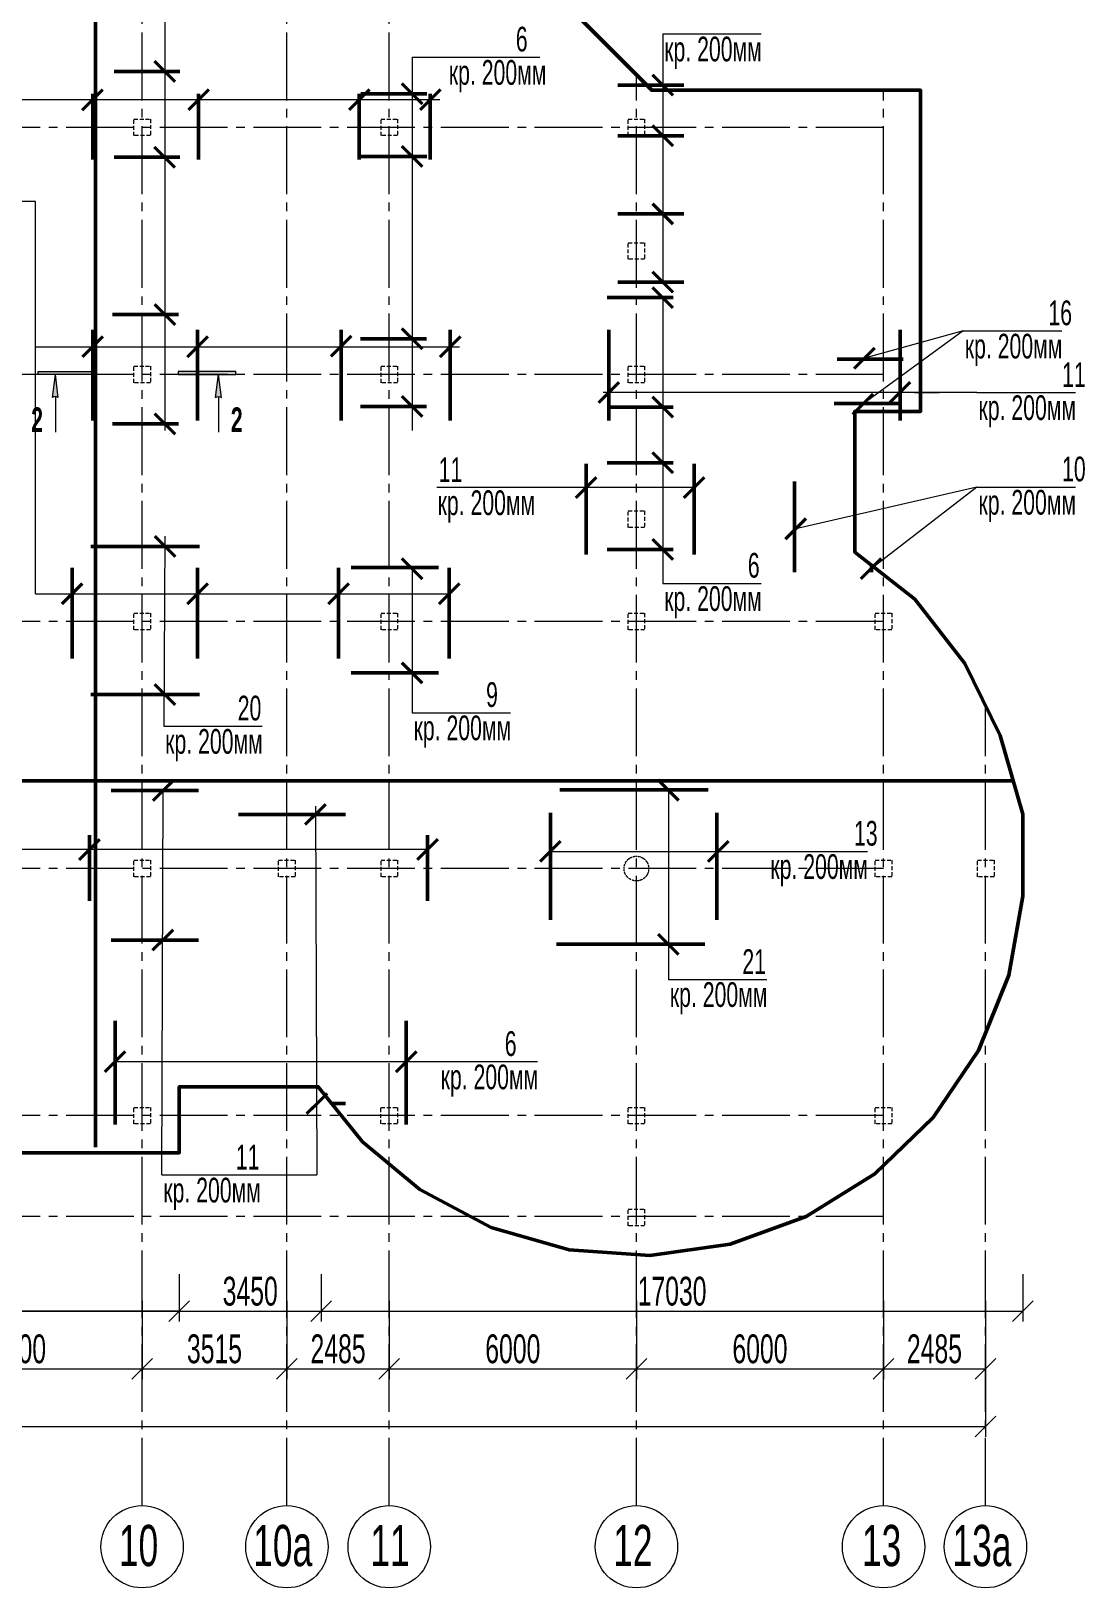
# Model space of a CAD drawing. Extents: x -483223 to 550073, y -164053 to -64662.
# Drawn here: x -453882 to -441091, y -102140 to -83237 of the extents above; entities that cross this region are included whole.
import ezdxf

# ---------------------------------------------------------------- set-up
doc = ezdxf.new("R2010")
doc.units = 0
doc.header["$MEASUREMENT"] = 0
for name, pattern in [('DASHDOT', [25.4, 12.7, -6.35, 0, -6.35]), ('HIDDEN2', [4.762499999999999, 3.175, -1.5875]), ('K5LT_AXLED', [16.25, 11.75, -1.5, 1.5, -1.5]), ('K5LT_THIN', [0])]:
    doc.linetypes.add(name, pattern=pattern)
doc.layers.get('0').update_dxf_attribs({"color": 40, "linetype": 'CONTINUOUS'})
doc.layers.get('Defpoints').update_dxf_attribs({"linetype": 'CONTINUOUS'})
doc.layers.add('OPAL', color=4, linetype='CONTINUOUS')
doc.layers.add('ТЕКСТ', color=252, linetype='CONTINUOUS')
for name, color, linetype, lineweight in [('АРМАТУРА', 11, 'CONTINUOUS', 50), ('ОСН. ТОНКА', 250, 'CONTINUOUS', 15), ('ПУНКТИР МІN', 21, 'HIDDEN2', 15), ('РОЗМІР', 250, 'CONTINUOUS', 15), ('РОЗМІР МІЖ ОСЯМИ', 250, 'CONTINUOUS', 15), ('ШТРИХУВАННЯ', 250, 'CONTINUOUS', 9)]:
    doc.layers.add(name, color=color, linetype=linetype, lineweight=lineweight)
doc.layers.add('ВІСЬ', color=197, linetype='DASHDOT', lineweight=15, transparency=0.5)
doc.styles.add('РОЗМІР', font='ARIALN.TTF', dxfattribs={"width": 0.75})
doc.dimstyles.new('Копия РОЗМ. МІЖ ОСЯМИ$0', dxfattribs={"dimtxt": 350, "dimasz": 250, "dimexe": 125, "dimexo": 350, "dimgap": 62.5, "dimtad": 1, "dimlfac": 2, "dimzin": 9, "dimtxsty": 'РОЗМІР', "dimblk": 'OBLIQUE', "dimcen": 250, "dimadec": 0, "dimazin": 0, "dimtfac": 1, "dimtix": 1, "dimtmove": 2, "dimatfit": 3, "dimfxl": 125, "dimlwd": -1, "dimlwe": -1, "dimarcsym": 0})

# ---------------------------------------------------------------- blocks, each defined once
blk = doc.blocks.new('_OBLIQUE')
at = {"color": 0, "linetype": 'ByBlock'}
blk.add_line((-0.5, -0.5), (0.5, 0.5), dxfattribs=at)
blk = doc.blocks.new('*D123')
at = {"layer": 'Defpoints', "color": 0, "transparency": 16777216}
for p in [(-455534.6889872366, -98303.46439399528), (-452534.6889872366, -98303.46439399528), (-452534.6889872366, -99480.7042263743)]:
    blk.add_point(p, dxfattribs=at)
at = {"layer": 'РОЗМІР МІЖ ОСЯМИ', "color": 0, "transparency": 16777216}
for p, q in [((-455534.6889872366, -98653.46439399528), (-455534.6889872366, -99605.7042263743)), ((-452534.6889872366, -98653.46439399528), (-452534.6889872366, -99605.7042263743)), ((-455534.6889872366, -99480.7042263743), (-452534.6889872366, -99480.7042263743))]:
    blk.add_line(p, q, dxfattribs=at)
at = {"layer": 'РОЗМІР МІЖ ОСЯМИ', "color": 0, "transparency": 16777216, "xscale": 250, "yscale": 250, "zscale": 250, "rotation": 180}
blk.add_blockref('_OBLIQUE', (-455534.6889872366, -99480.7042263743), dxfattribs=at)
at = {"layer": 'РОЗМІР МІЖ ОСЯМИ', "color": 0, "transparency": 16777216, "xscale": 250, "yscale": 250, "zscale": 250}
blk.add_blockref('_OBLIQUE', (-452534.6889872366, -99480.7042263743), dxfattribs=at)
at = {"layer": 'РОЗМІР МІЖ ОСЯМИ', "color": 0, "transparency": 16777216, "insert": (-454034.6889872366, -99239.50368067171), "char_height": 350, "attachment_point": 5, "style": 'РОЗМІР'}
blk.add_mtext('6000', dxfattribs=at)
blk = doc.blocks.new('*D124')
at = {"layer": 'Defpoints', "color": 0, "transparency": 16777216}
for p in [(-452534.6889872366, -98303.46439399528), (-450777.3295609164, -98303.46439399528), (-450777.3295609164, -99480.7042263743)]:
    blk.add_point(p, dxfattribs=at)
at = {"layer": 'РОЗМІР МІЖ ОСЯМИ', "color": 0, "transparency": 16777216}
for p, q in [((-452534.6889872366, -98653.46439399528), (-452534.6889872366, -99605.7042263743)), ((-450777.3295609164, -98653.46439399528), (-450777.3295609164, -99605.7042263743)), ((-452534.6889872366, -99480.7042263743), (-450777.3295609164, -99480.7042263743))]:
    blk.add_line(p, q, dxfattribs=at)
at = {"layer": 'РОЗМІР МІЖ ОСЯМИ', "color": 0, "transparency": 16777216, "xscale": 250, "yscale": 250, "zscale": 250, "rotation": 180}
blk.add_blockref('_OBLIQUE', (-452534.6889872366, -99480.7042263743), dxfattribs=at)
at = {"layer": 'РОЗМІР МІЖ ОСЯМИ', "color": 0, "transparency": 16777216, "xscale": 250, "yscale": 250, "zscale": 250}
blk.add_blockref('_OBLIQUE', (-450777.3295609164, -99480.7042263743), dxfattribs=at)
at = {"layer": 'РОЗМІР МІЖ ОСЯМИ', "color": 0, "transparency": 16777216, "insert": (-451656.0092740765, -99239.50368067171), "char_height": 350, "attachment_point": 5, "style": 'РОЗМІР'}
blk.add_mtext('3515', dxfattribs=at)
blk = doc.blocks.new('*D125')
at = {"layer": 'Defpoints', "color": 0, "transparency": 16777216}
for p in [(-450777.3295609164, -98303.46439399527), (-449534.6889872366, -98303.46439399528), (-449534.6889872366, -99480.70422637426)]:
    blk.add_point(p, dxfattribs=at)
at = {"layer": 'РОЗМІР МІЖ ОСЯМИ', "color": 0, "transparency": 16777216}
for p, q in [((-450777.3295609164, -98653.46439399527), (-450777.3295609164, -99605.70422637426)), ((-449534.6889872366, -98653.46439399528), (-449534.6889872366, -99605.70422637426)), ((-450777.3295609164, -99480.70422637426), (-449534.6889872366, -99480.70422637426))]:
    blk.add_line(p, q, dxfattribs=at)
at = {"layer": 'РОЗМІР МІЖ ОСЯМИ', "color": 0, "transparency": 16777216, "xscale": 250, "yscale": 250, "zscale": 250, "rotation": 180}
blk.add_blockref('_OBLIQUE', (-450777.3295609164, -99480.70422637426), dxfattribs=at)
at = {"layer": 'РОЗМІР МІЖ ОСЯМИ', "color": 0, "transparency": 16777216, "xscale": 250, "yscale": 250, "zscale": 250}
blk.add_blockref('_OBLIQUE', (-449534.6889872366, -99480.70422637426), dxfattribs=at)
at = {"layer": 'РОЗМІР МІЖ ОСЯМИ', "color": 0, "transparency": 16777216, "insert": (-450156.0092740765, -99239.50368067167), "char_height": 350, "attachment_point": 5, "style": 'РОЗМІР'}
blk.add_mtext('2485', dxfattribs=at)
blk = doc.blocks.new('*D126')
at = {"layer": 'Defpoints', "color": 0, "transparency": 16777216}
for p in [(-449534.6889872366, -98303.4643939953), (-446534.6889872366, -98303.46439399528), (-446534.6889872366, -99480.7042263743)]:
    blk.add_point(p, dxfattribs=at)
at = {"layer": 'РОЗМІР МІЖ ОСЯМИ', "color": 0, "transparency": 16777216}
for p, q in [((-449534.6889872366, -98653.4643939953), (-449534.6889872366, -99605.7042263743)), ((-446534.6889872366, -98653.46439399528), (-446534.6889872366, -99605.7042263743)), ((-449534.6889872366, -99480.7042263743), (-446534.6889872366, -99480.7042263743))]:
    blk.add_line(p, q, dxfattribs=at)
at = {"layer": 'РОЗМІР МІЖ ОСЯМИ', "color": 0, "transparency": 16777216, "xscale": 250, "yscale": 250, "zscale": 250, "rotation": 180}
blk.add_blockref('_OBLIQUE', (-449534.6889872366, -99480.7042263743), dxfattribs=at)
at = {"layer": 'РОЗМІР МІЖ ОСЯМИ', "color": 0, "transparency": 16777216, "xscale": 250, "yscale": 250, "zscale": 250}
blk.add_blockref('_OBLIQUE', (-446534.6889872366, -99480.7042263743), dxfattribs=at)
at = {"layer": 'РОЗМІР МІЖ ОСЯМИ', "color": 0, "transparency": 16777216, "insert": (-448034.6889872366, -99239.50368067171), "char_height": 350, "attachment_point": 5, "style": 'РОЗМІР'}
blk.add_mtext('6000', dxfattribs=at)
blk = doc.blocks.new('*D127')
at = {"layer": 'Defpoints', "color": 0, "transparency": 16777216}
for p in [(-446534.6889872366, -98303.46439399528), (-443534.6889872366, -98303.46439399528), (-443534.6889872366, -99480.7042263743)]:
    blk.add_point(p, dxfattribs=at)
at = {"layer": 'РОЗМІР МІЖ ОСЯМИ', "color": 0, "transparency": 16777216}
for p, q in [((-446534.6889872366, -98653.46439399528), (-446534.6889872366, -99605.7042263743)), ((-443534.6889872366, -98653.46439399528), (-443534.6889872366, -99605.7042263743)), ((-446534.6889872366, -99480.7042263743), (-443534.6889872366, -99480.7042263743))]:
    blk.add_line(p, q, dxfattribs=at)
at = {"layer": 'РОЗМІР МІЖ ОСЯМИ', "color": 0, "transparency": 16777216, "xscale": 250, "yscale": 250, "zscale": 250, "rotation": 180}
blk.add_blockref('_OBLIQUE', (-446534.6889872366, -99480.7042263743), dxfattribs=at)
at = {"layer": 'РОЗМІР МІЖ ОСЯМИ', "color": 0, "transparency": 16777216, "xscale": 250, "yscale": 250, "zscale": 250}
blk.add_blockref('_OBLIQUE', (-443534.6889872366, -99480.7042263743), dxfattribs=at)
at = {"layer": 'РОЗМІР МІЖ ОСЯМИ', "color": 0, "transparency": 16777216, "insert": (-445034.6889872366, -99239.50368067171), "char_height": 350, "attachment_point": 5, "style": 'РОЗМІР'}
blk.add_mtext('6000', dxfattribs=at)
blk = doc.blocks.new('*D128')
at = {"layer": 'Defpoints', "color": 0, "transparency": 16777216}
for p in [(-443534.6889872366, -98303.46439399541), (-442298.2015285117, -98303.4643939953), (-442298.2015285117, -99480.70422637442)]:
    blk.add_point(p, dxfattribs=at)
at = {"layer": 'РОЗМІР МІЖ ОСЯМИ', "color": 0, "transparency": 16777216}
for p, q in [((-443534.6889872366, -98653.46439399541), (-443534.6889872366, -99605.70422637442)), ((-442298.2015285117, -98653.4643939953), (-442298.2015285117, -99605.70422637442)), ((-443534.6889872366, -99480.70422637442), (-442298.2015285117, -99480.70422637442))]:
    blk.add_line(p, q, dxfattribs=at)
at = {"layer": 'РОЗМІР МІЖ ОСЯМИ', "color": 0, "transparency": 16777216, "xscale": 250, "yscale": 250, "zscale": 250, "rotation": 180}
blk.add_blockref('_OBLIQUE', (-443534.6889872366, -99480.70422637442), dxfattribs=at)
at = {"layer": 'РОЗМІР МІЖ ОСЯМИ', "color": 0, "transparency": 16777216, "xscale": 250, "yscale": 250, "zscale": 250}
blk.add_blockref('_OBLIQUE', (-442298.2015285117, -99480.70422637442), dxfattribs=at)
at = {"layer": 'РОЗМІР МІЖ ОСЯМИ', "color": 0, "transparency": 16777216, "insert": (-442916.4452578741, -99239.50368067183), "char_height": 350, "attachment_point": 5, "style": 'РОЗМІР'}
blk.add_mtext('2485', dxfattribs=at)
blk = doc.blocks.new('*D129')
at = {"layer": 'Defpoints', "color": 0, "transparency": 16777216}
for p in [(-474534.6889872366, -98503.46439399527), (-442298.2015285117, -98503.4643939953), (-442298.2015285117, -100180.7042263743)]:
    blk.add_point(p, dxfattribs=at)
at = {"layer": 'РОЗМІР МІЖ ОСЯМИ', "color": 0, "transparency": 16777216}
for p, q in [((-474534.6889872366, -98853.46439399527), (-474534.6889872366, -100305.7042263743)), ((-442298.2015285117, -98853.4643939953), (-442298.2015285117, -100305.7042263743)), ((-474534.6889872366, -100180.7042263743), (-442298.2015285117, -100180.7042263743))]:
    blk.add_line(p, q, dxfattribs=at)
at = {"layer": 'РОЗМІР МІЖ ОСЯМИ', "color": 0, "transparency": 16777216, "xscale": 250, "yscale": 250, "zscale": 250, "rotation": 180}
blk.add_blockref('_OBLIQUE', (-474534.6889872366, -100180.7042263743), dxfattribs=at)
at = {"layer": 'РОЗМІР МІЖ ОСЯМИ', "color": 0, "transparency": 16777216, "xscale": 250, "yscale": 250, "zscale": 250}
blk.add_blockref('_OBLIQUE', (-442298.2015285117, -100180.7042263743), dxfattribs=at)
at = {"layer": 'РОЗМІР МІЖ ОСЯМИ', "color": 0, "transparency": 16777216, "insert": (-458416.4452578741, -99939.50368067171), "char_height": 350, "attachment_point": 5, "style": 'РОЗМІР'}
blk.add_mtext('64485', dxfattribs=at)
blk = doc.blocks.new('*D140')
at = {"layer": 'Defpoints', "color": 0, "transparency": 16777216}
for p in [(-474984.6889872366, -97980.64863910325), (-452084.6889872366, -97980.64863910325), (-474984.6889872366, -98780.7042263743)]:
    blk.add_point(p, dxfattribs=at)
at = {"layer": 'ОСН. ТОНКА', "color": 0, "transparency": 16777216}
for p, q in [((-474984.6889872366, -98330.64863910325), (-474984.6889872366, -98905.7042263743)), ((-452084.6889872366, -98330.64863910325), (-452084.6889872366, -98905.7042263743)), ((-452084.6889872366, -98780.7042263743), (-474984.6889872366, -98780.7042263743))]:
    blk.add_line(p, q, dxfattribs=at)
at = {"layer": 'ОСН. ТОНКА', "color": 0, "transparency": 16777216, "xscale": 250, "yscale": 250, "zscale": 250, "rotation": 180}
blk.add_blockref('_OBLIQUE', (-474984.6889872366, -98780.7042263743), dxfattribs=at)
at = {"layer": 'ОСН. ТОНКА', "color": 0, "transparency": 16777216, "xscale": 250, "yscale": 250, "zscale": 250}
blk.add_blockref('_OBLIQUE', (-452084.6889872366, -98780.7042263743), dxfattribs=at)
at = {"layer": 'ОСН. ТОНКА', "color": 0, "transparency": 16777216, "insert": (-463534.6889872366, -98539.50368067171), "char_height": 350, "attachment_point": 5, "style": 'РОЗМІР'}
blk.add_mtext('45800', dxfattribs=at)
blk = doc.blocks.new('*D141')
at = {"layer": 'Defpoints', "color": 0, "transparency": 16777216}
for p in [(-474984.6889872366, -97980.64863910325), (-452084.6889872366, -97980.64863910325), (-452084.6889872366, -98780.7042263743)]:
    blk.add_point(p, dxfattribs=at)
at = {"layer": 'ОСН. ТОНКА', "color": 0, "transparency": 16777216}
for p, q in [((-474984.6889872366, -98330.64863910325), (-474984.6889872366, -98905.7042263743)), ((-452084.6889872366, -98330.64863910325), (-452084.6889872366, -98905.7042263743)), ((-474984.6889872366, -98780.7042263743), (-452084.6889872366, -98780.7042263743))]:
    blk.add_line(p, q, dxfattribs=at)
at = {"layer": 'ОСН. ТОНКА', "color": 0, "transparency": 16777216, "xscale": 250, "yscale": 250, "zscale": 250, "rotation": 180}
blk.add_blockref('_OBLIQUE', (-474984.6889872366, -98780.7042263743), dxfattribs=at)
at = {"layer": 'ОСН. ТОНКА', "color": 0, "transparency": 16777216, "xscale": 250, "yscale": 250, "zscale": 250}
blk.add_blockref('_OBLIQUE', (-452084.6889872366, -98780.7042263743), dxfattribs=at)
at = {"layer": 'ОСН. ТОНКА', "color": 0, "transparency": 16777216, "insert": (-463534.6889872366, -98539.50368067171), "char_height": 350, "attachment_point": 5, "style": 'РОЗМІР'}
blk.add_mtext('45800', dxfattribs=at)
blk = doc.blocks.new('*D142')
at = {"layer": 'Defpoints', "color": 0, "transparency": 16777216}
for p in [(-450359.6905911116, -97980.64863910325), (-441843.5894372367, -97980.64863910325), (-441843.5894372367, -98780.7042263743)]:
    blk.add_point(p, dxfattribs=at)
at = {"layer": 'ОСН. ТОНКА', "color": 0, "transparency": 16777216}
for p, q in [((-450359.6905911116, -98330.64863910325), (-450359.6905911116, -98905.7042263743)), ((-441843.5894372367, -98330.64863910325), (-441843.5894372367, -98905.7042263743)), ((-450359.6905911116, -98780.7042263743), (-441843.5894372367, -98780.7042263743))]:
    blk.add_line(p, q, dxfattribs=at)
at = {"layer": 'ОСН. ТОНКА', "color": 0, "transparency": 16777216, "xscale": 250, "yscale": 250, "zscale": 250, "rotation": 180}
blk.add_blockref('_OBLIQUE', (-450359.6905911116, -98780.7042263743), dxfattribs=at)
at = {"layer": 'ОСН. ТОНКА', "color": 0, "transparency": 16777216, "xscale": 250, "yscale": 250, "zscale": 250}
blk.add_blockref('_OBLIQUE', (-441843.5894372367, -98780.7042263743), dxfattribs=at)
at = {"layer": 'ОСН. ТОНКА', "color": 0, "transparency": 16777216, "insert": (-446101.6400141742, -98539.50368067171), "char_height": 350, "attachment_point": 5, "style": 'РОЗМІР'}
blk.add_mtext('17030', dxfattribs=at)
blk = doc.blocks.new('*D143')
at = {"layer": 'Defpoints', "color": 0, "transparency": 16777216}
for p in [(-452084.6889872366, -97980.64863910325), (-450359.6905911116, -97980.64863910325), (-450359.6905911116, -98780.7042263743)]:
    blk.add_point(p, dxfattribs=at)
at = {"layer": 'ОСН. ТОНКА', "color": 0, "transparency": 16777216}
for p, q in [((-452084.6889872366, -98330.64863910325), (-452084.6889872366, -98905.7042263743)), ((-450359.6905911116, -98330.64863910325), (-450359.6905911116, -98905.7042263743)), ((-452084.6889872366, -98780.7042263743), (-450359.6905911116, -98780.7042263743))]:
    blk.add_line(p, q, dxfattribs=at)
at = {"layer": 'ОСН. ТОНКА', "color": 0, "transparency": 16777216, "xscale": 250, "yscale": 250, "zscale": 250, "rotation": 180}
blk.add_blockref('_OBLIQUE', (-452084.6889872366, -98780.7042263743), dxfattribs=at)
at = {"layer": 'ОСН. ТОНКА', "color": 0, "transparency": 16777216, "xscale": 250, "yscale": 250, "zscale": 250}
blk.add_blockref('_OBLIQUE', (-450359.6905911116, -98780.7042263743), dxfattribs=at)
at = {"layer": 'ОСН. ТОНКА', "color": 0, "transparency": 16777216, "insert": (-451222.1897891741, -98539.50368067171), "char_height": 350, "attachment_point": 5, "style": 'РОЗМІР'}
blk.add_mtext('3450', dxfattribs=at)
blk = doc.blocks.new('_ArchTick')
at = {"color": 0, "linetype": 'ByBlock', "const_width": 0.15}
blk.add_lwpolyline([(-0.5, -0.5), (0.5, 0.5)], dxfattribs=at)
blk = doc.blocks.new('Розріз')
at = {"layer": 'ШТРИХУВАННЯ', "ltscale": 50}
h = blk.add_hatch(color=256, dxfattribs=at)
edge = h.paths.add_edge_path()
edge.add_line((741600.2337515672, 266398.7116733529), (741565.2337516042, 266118.7116721607))
edge.add_ellipse((741600.2337515671, 266076.1215980349), major_axis=(-4.260705897426962e-07, -55.12634963856545), ratio=0.9999999946789158, start_angle=140.5870546884425, end_angle=219.4129461972337, ccw=False)
edge.add_line((741635.2337515297, 266118.7116721608), (741600.2337515672, 266398.7116733529))
h.paths.add_polyline_path([(742090.2337510457, 266398.7116733529), (742090.2337510455, 266433.7116735019), (741390.2337517905, 266433.7116735019), (741390.2337517905, 266398.7116733529)])
at = {"layer": 'ОСН. ТОНКА', "linetype": 'ByBlock', "lineweight": -2}
for p, q in [((741390.2337517906, 266433.7116735019), (742090.2337510455, 266433.7116735019)), ((741390.2337517906, 266398.7116733529), (741390.2337517906, 266433.7116735019)), ((742090.2337510455, 266398.7116733529), (741390.2337517906, 266398.7116733529)), ((741565.2337516043, 266118.7116721608), (741600.2337515671, 266398.7116733529)), ((741635.2337515298, 266118.7116721608), (741600.2337515671, 266398.7116733529)), ((742090.2337510455, 266433.7116735019), (742090.2337510455, 266398.7116733529)), ((741600.2337515671, 266131.2479476734), (741600.2337515671, 265698.7116703726))]:
    blk.add_line(p, q, dxfattribs=at)
blk.add_ellipse((741600.2337515671, 266076.1215980349), major_axis=(-4.260705897426962e-07, -55.12634963856545), ratio=0.9999999946789158, start_param=2.453706989994652, end_param=3.829478332642899, dxfattribs=at)

msp = doc.modelspace()

# ---------------------------------------------------------------- linework, layer by layer
at = {"layer": 'OPAL', "color": 7, "lineweight": 50}
msp.add_lwpolyline([(-452534.6889872366, -77769.1949438322), (-446348.2906872366, -83955.59474383228), (-443084.6889872366, -83955.59474383228), (-443084.6889872366, -87855.59634383224), (-443884.6889872366, -87855.59634383224), (-443884.6889872366, -89561.6952438323), (-443156.5883872384, -90133.09574383232), (-442546.7403872364, -90913.64534383241), (-442119.5888872357, -91789.4952438323), (-441841.9887872372, -92746.0702438323), (-441845.1900872361, -93742.15484383234), (-442014.3886872364, -94701.7648438323), (-442382.6381872367, -95613.26994383222), (-442932.3879872385, -96428.28614383217), (-443639.5412872365, -97111.19934383236), (-444473.2387872372, -97632.15574383235), (-445397.0394872391, -97968.3892438323), (-446370.5898872373, -98105.20874383228), (-447351.2905872363, -98036.63264383221), (-448296.2886872381, -97765.65794383228), (-449164.2910872382, -97304.12534383222), (-449857.7388872352, -96722.26194383221), (-450396.0187020692, -96055.59474383228), (-450464.7396872361, -96055.59474383228), (-452084.6889872366, -96055.59474383228), (-452084.6889872366, -96855.59634383224), (-474984.6889872366, -96855.59634383224)], dxfattribs=at)
at = {"layer": 'АРМАТУРА', "color": 7}
for p, q in [((-453101.082715645, -96788.58764856635), (-453101.082715645, -78472.89206188498)), ((-452875.8095312221, -83726.26229834228), (-452075.8095312221, -83726.26229834228)), ((-446759.7998682642, -83891.86681155345), (-445959.7998682642, -83891.86681155345)), ((-453134.7891171444, -83997.36693621028), (-453134.7891171444, -84797.36693621028)), ((-451848.1859217569, -83997.36693621028), (-451848.1859217569, -84797.36693621028)), ((-449898.4712603767, -83997.36693621028), (-449898.4712603767, -84797.36693621028)), ((-449879.3113052514, -83996.47610467274), (-449079.3113052514, -83996.47610467274)), ((-449037.1331048859, -83997.36693621028), (-449037.1331048859, -84797.36693621028)), ((-446759.7998682642, -84507.66060590206), (-445959.7998682642, -84507.66060590206)), ((-452875.8095312221, -84768.51991708248), (-452075.8095312221, -84768.51991708248)), ((-449879.3113052514, -84757.90786729191), (-449079.3113052514, -84757.90786729191)), ((-446759.7998682642, -85455.94390150785), (-445959.7998682642, -85455.94390150785)), ((-446759.7998682642, -86283.9634115386), (-445959.7998682642, -86283.9634115386)), ((-446888.1007803924, -86472.24822065231), (-446088.1007803924, -86472.24822065231)), ((-452892.8091100766, -86678.38174878733), (-452092.8091100766, -86678.38174878733)), ((-453134.4820191721, -86864.7382055849), (-453134.4820191721, -87964.7382055849)), ((-451862.2333521668, -86864.7382055849), (-451862.2333521668, -87964.7382055849)), ((-450117.3304653713, -86864.73820558492), (-450117.3304653713, -87964.73820558492)), ((-448794.1571893762, -86864.73820558492), (-448794.1571893762, -87964.73820558492)), ((-446869.4957177583, -86864.7382055849), (-446869.4957177583, -87964.7382055849)), ((-443334.4022439541, -86864.7382055849), (-443334.4022439541, -87964.7382055849)), ((-449883.7676380463, -86972.58230207438), (-449083.7676380463, -86972.58230207438)), ((-444095.5577626857, -87220.86301082463), (-443295.5577626857, -87220.86301082463)), ((-449883.7676380463, -87793.57767124266), (-449083.7676380463, -87793.57767124266)), ((-446888.1007803924, -87802.5851728867), (-446088.1007803924, -87802.5851728867)), ((-444134.4022439541, -87760.00709262557), (-443334.4022439541, -87760.00709262557)), ((-452892.8091100766, -88006.17761552121), (-452092.8091100766, -88006.17761552121)), ((-447145.9004593139, -88492.17098994569), (-447145.9004593139, -89592.17098994569)), ((-446888.1007803924, -88477.74990958438), (-446088.1007803924, -88477.74990958438)), ((-445835.2784649851, -88492.17098994569), (-445835.2784649851, -89592.17098994569)), ((-444617.2443998998, -88706.94325904222), (-444617.2443998998, -89806.94325904222)), ((-453158.7401333759, -89492.87460274782), (-451838.7401333759, -89492.87460274782)), ((-446888.1007803924, -89530.85794813206), (-446088.1007803924, -89530.85794813206)), ((-453384.8031164859, -89755.90857982195), (-453384.8031164859, -90855.90857982195)), ((-451862.2333521668, -89755.90857982195), (-451862.2333521668, -90855.90857982195)), ((-450148.919893207, -89755.90857982195), (-450148.919893207, -90855.90857982195)), ((-449996.6231844532, -89748.32627617309), (-448936.6231844532, -89748.32627617309)), ((-448807.0484798043, -89755.90857982195), (-448807.0484798043, -90855.90857982195)), ((-443682.1702241367, -89720.62839468395), (-443682.1702241367, -89806.94325904222)), ((-449996.6231844532, -91029.8080710347), (-448936.6231844532, -91029.8080710347)), ((-453158.7401333759, -91293.50031818516), (-451838.7401333759, -91293.50031818516)), ((-474902.8311419632, -92341.41955059348), (-441959.4192792609, -92341.41955059348)), ((-452910.5804662993, -92457.41221426541), (-451850.5804662993, -92457.41221426541)), ((-447464.9926394667, -92450.65686910713), (-445664.9926394667, -92450.65686910713)), ((-451366.3244985258, -92748.01582511791), (-450066.3244985258, -92748.01582511791)), ((-447578.9568650573, -92728.07984043585), (-447578.9568650573, -94028.07984043585)), ((-445559.3850590684, -92728.07984043585), (-445559.3850590684, -94028.07984043585)), ((-453174.7869219077, -92999.36478382928), (-453174.7869219077, -93799.36478382928)), ((-449069.1361257765, -92999.36478382928), (-449069.1361257765, -93799.36478382928)), ((-452910.5804662993, -94273.72145440403), (-451850.5804662993, -94273.72145440403)), ((-447502.6139524544, -94322.61243310203), (-445702.6139524544, -94322.61243310203)), ((-452863.068831448, -95255.06483773745), (-452863.068831448, -96515.06483773745)), ((-449329.3675351171, -95255.06483773745), (-449329.3675351171, -96515.06483773745)), ((-450231.1044768108, -96259.84335535995), (-450066.3244985258, -96259.84335535995))]:
    msp.add_line(p, q, dxfattribs=at)
at = {"layer": 'ВІСЬ', "color": 7, "linetype": 'K5LT_AXLED', "ltscale": 70}
for p, q in [((-452534.6889872366, -101139.7988620327), (-452534.6889872366, -77769.19494383222)), ((-450777.3295609164, -101139.7802058298), (-450777.3295609164, -79526.55479625483)), ((-449534.6889872366, -101139.7988620327), (-449534.6889872366, -80769.19567123448)), ((-446534.6889872366, -101139.7988620327), (-446534.6889872365, -83769.19639863682)), ((-443534.6889872366, -101139.7988620327), (-443534.6889872366, -83955.59474383228)), ((-443534.6889872366, -84405.59474383228), (-479529.9194542633, -84405.59474383228)), ((-443534.6889872366, -87405.59474383228), (-479529.9194542633, -87405.59474383228)), ((-443534.6889872366, -90405.59474383228), (-479529.9194542633, -90405.59474383228)), ((-442298.2015285117, -101139.7988620327), (-442298.2015285117, -91423.2601633046)), ((-443534.6889872366, -93405.59474383228), (-479529.9194542633, -93405.59474383228)), ((-443534.6889872366, -96405.59474383228), (-479529.9194542633, -96405.59474383228)), ((-443534.6889872366, -97630.48531129063), (-479529.9194542633, -97630.48531129063))]:
    msp.add_line(p, q, dxfattribs=at)
at = {"layer": 'ОСН. ТОНКА', "color": 7}
for p, q in [((-452257.7185163817, -82941.20246991323), (-452257.7185163817, -88087.94750788536)), ((-446215.0904124542, -83269.6946354622), (-445018.7895874181, -83269.6946354622)), ((-446215.0904124542, -83269.6946354622), (-446215.0904124542, -86283.96341153861)), ((-449257.7185163817, -83553.7985350934), (-449257.7185163817, -88087.94750788536)), ((-449257.7185163817, -83553.7985350934), (-447708.3952480895, -83553.7985350934)), ((-455054.8543557799, -84068.74934040649), (-448919.568325953, -84068.74934040649)), ((-453829.1568210875, -85305.801351123), (-457336.6400591298, -85305.801351123)), ((-453829.1568210875, -90068.75028040656), (-453829.1568210875, -85305.801351123)), ((-446215.0904124542, -86472.24822065231), (-446215.0904124542, -89942.67576860121)), ((-442566.323612699, -86877.41806564736), (-443786.3412260792, -87766.88227865953)), ((-442566.323612699, -86877.41806564736), (-443766.8634283179, -87208.03863155705)), ((-442566.323612699, -86877.41806564736), (-441370.0227876629, -86877.41806564736)), ((-453829.1568210875, -87068.74934040652), (-448680.5755772447, -87068.7493404065)), ((-442400.4658721071, -87624.2356611724), (-443157.3881488587, -87624.2356611724)), ((-442400.4658721071, -87624.2356611724), (-441204.1650470709, -87624.2356611724)), ((-445835.2784649851, -88778.74706437855), (-448956.0301021963, -88778.74706437855)), ((-442400.4658721071, -88773.18071543063), (-444601.0096026618, -89280.12895235758)), ((-442400.4658721071, -88773.18071543063), (-443686.4341937136, -89765.27939652285)), ((-442400.4658721071, -88773.18071543063), (-441204.1650470709, -88773.18071543063)), ((-452265.2070361337, -91676.6235482069), (-452254.4481671002, -89368.69596937913)), ((-449257.7185163816, -89748.32627617309), (-449257.7185163817, -91512.68766077093)), ((-446215.0904124542, -89942.67576860121), (-445018.7895874181, -89942.67576860121)), ((-453829.1568210875, -90068.75028040656), (-448807.0484798043, -90068.75028040656)), ((-452272.7542800467, -91676.6235482069), (-451076.4534550107, -91676.6235482069)), ((-449257.7185163817, -91512.68766077093), (-448061.4176913456, -91512.68766077093)), ((-452295.7321910905, -97125.30071015956), (-452277.955144992, -92457.41221426541)), ((-446146.7201672704, -92450.65686910713), (-446146.7201672704, -94750.67592509277)), ((-450430.716404587, -92646.49923016664), (-450414.7677832372, -97125.30071015956)), ((-449069.1361257765, -93174.01666159225), (-457548.3798609494, -93174.01666159226)), ((-447578.9568650573, -93196.63583697724), (-443730.3130840856, -93196.63583697725)), ((-446146.7201672704, -94750.67592509277), (-444950.4193422343, -94750.67592509277)), ((-447735.9707738248, -95750.76884075897), (-452863.068831448, -95750.768840759)), ((-452295.7321910905, -97125.30071015956), (-450414.7677832372, -97125.30071015957))]:
    msp.add_line(p, q, dxfattribs=at)
at = {"layer": 'ОСН. ТОНКА', "color": 7, "linetype": 'K5LT_THIN'}
for centre in [(-452534.6889872366, -101639.7988620327), (-450777.3295609164, -101639.7802058298), (-449534.6889872366, -101639.7988620327), (-446534.6889872366, -101639.7988620327), (-443534.6889872366, -101639.7988620327), (-442298.2015285117, -101639.7988620327)]:
    msp.add_arc(centre, 500, 0, 359.9999942703784, dxfattribs=at)
at = {"layer": 'ПУНКТИР МІN', "color": 7, "ltscale": 15}
for points in [[(-452634.6880707365, -84305.59272283208), (-452434.6891987366, -84305.59272283208), (-452434.6891987366, -84505.59323983217), (-452634.6880707365, -84505.59323983217), (-452634.6880707365, -84305.59272283208)], [(-449634.6880707365, -84305.59272283208), (-449434.6891987365, -84305.59272283208), (-449434.6891987365, -84505.59323983217), (-449634.6880707365, -84505.59323983217), (-449634.6880707365, -84305.59272283208)], [(-446634.6880707365, -84305.59366283215), (-446434.6891987365, -84305.59366283215), (-446434.6891987365, -84505.59417983214), (-446634.6880707365, -84505.59417983214), (-446634.6880707365, -84305.59366283215)], [(-446634.6880707365, -85805.59237033213), (-446434.6891987365, -85805.59237033213), (-446434.6891987365, -86005.59288733211), (-446634.6880707365, -86005.59288733211), (-446634.6880707365, -85805.59237033213)], [(-452634.6880707365, -87305.5927228321), (-452434.6891987366, -87305.5927228321), (-452434.6891987366, -87505.59323983217), (-452634.6880707365, -87505.59323983217), (-452634.6880707365, -87305.5927228321)], [(-449634.6880707365, -87305.5927228321), (-449434.6891987365, -87305.5927228321), (-449434.6891987365, -87505.59323983217), (-449634.6880707365, -87505.59323983217), (-449634.6880707365, -87305.5927228321)], [(-446634.6880707365, -87305.5927228321), (-446434.6891987365, -87305.5927228321), (-446434.6891987365, -87505.59323983217), (-446634.6880707365, -87505.59323983217), (-446634.6880707365, -87305.5927228321)], [(-446634.6880707365, -89063.09409934471), (-446434.6891987365, -89063.09409934471), (-446434.6891987365, -89263.09485134472), (-446634.6880707365, -89263.09485134472), (-446634.6880707365, -89063.09409934471)], [(-452634.6897157365, -90305.59366283215), (-452434.6873187365, -90305.59366283215), (-452434.6873187365, -90505.59417983219), (-452634.6897157365, -90505.59417983219), (-452634.6897157365, -90305.59366283215)], [(-449634.6890107365, -90305.59366283215), (-449434.6901387366, -90305.59366283215), (-449434.6901387366, -90505.59417983219), (-449634.6890107365, -90505.59417983219), (-449634.6890107365, -90305.59366283215)], [(-446634.6880707365, -90305.59366283215), (-446434.6891987365, -90305.59366283215), (-446434.6891987365, -90505.59417983219), (-446634.6880707365, -90505.59417983219), (-446634.6880707365, -90305.59366283215)], [(-443634.3358057241, -90305.59366283215), (-443434.3369337242, -90305.59366283215), (-443434.3369337242, -90505.59417983219), (-443634.3358057241, -90505.59417983219), (-443634.3358057241, -90305.59366283215)], [(-452634.6897157365, -93305.59436783224), (-452434.6873187365, -93305.59436783224), (-452434.6873187365, -93505.59323983217), (-452634.6897157365, -93505.59323983217), (-452634.6897157365, -93305.59436783224)], [(-450877.188339224, -93305.59436783224), (-450677.1894672241, -93305.59436783224), (-450677.1894672241, -93505.59323983217), (-450877.188339224, -93505.59323983217), (-450877.188339224, -93305.59436783224)], [(-449634.6890107365, -93305.59436783224), (-449434.6901387366, -93305.59436783224), (-449434.6901387366, -93505.59323983217), (-449634.6890107365, -93505.59323983217), (-449634.6890107365, -93305.59436783224)], [(-443634.6871307365, -93305.59436783224), (-443434.6882587365, -93305.59436783224), (-443434.6882587365, -93505.59323983217), (-443634.6871307365, -93505.59323983217), (-443634.6871307365, -93305.59436783224)], [(-442392.187802249, -93305.59436783224), (-442192.188930249, -93305.59436783224), (-442192.188930249, -93505.59323983217), (-442392.187802249, -93505.59323983217), (-442392.187802249, -93305.59436783224)], [(-452634.6897157365, -96305.59530783226), (-452434.6873187365, -96305.59530783226), (-452434.6873187365, -96505.59417983223), (-452634.6897157365, -96505.59417983223), (-452634.6897157365, -96305.59530783226)], [(-449635.0403357488, -96305.59530783226), (-449435.0379387487, -96305.59530783226), (-449435.0379387487, -96505.59417983223), (-449635.0403357488, -96505.59417983223), (-449635.0403357488, -96305.59530783226)], [(-446634.6880707365, -96305.59530783226), (-446434.6891987365, -96305.59530783226), (-446434.6891987365, -96505.59417983223), (-446634.6880707365, -96505.59417983223), (-446634.6880707365, -96305.59530783226)], [(-443634.6871307365, -96305.59530783226), (-443434.6882587365, -96305.59530783226), (-443434.6882587365, -96505.59417983223), (-443634.6871307365, -96505.59417983223), (-443634.6871307365, -96305.59530783226)], [(-446634.6880707365, -97542.63347112862), (-446434.6891987365, -97542.63347112862), (-446434.6891987365, -97742.63234312853), (-446634.6880707365, -97742.63234312853), (-446634.6880707365, -97542.63347112862)]]:
    msp.add_lwpolyline(points, dxfattribs=at)
at = {"layer": 'ПУНКТИР МІN', "color": 7}
msp.add_circle((-446534.6889872366, -93405.59474383228), 150, dxfattribs=at)
at = {"layer": 'РОЗМІР', "color": 7}
for p, q in [((-443157.3881488587, -87624.2356611724), (-446937.8420775449, -87624.2356611724)), ((-443157.3881488587, -87624.2356611724), (-443107.3881488587, -87624.2356611724)), ((-443107.3881488587, -87624.2356611724), (-442857.3881488587, -87624.2356611724))]:
    msp.add_line(p, q, dxfattribs=at)

# ---------------------------------------------------------------- block references
at = {"layer": 'ОСН. ТОНКА', "color": 7, "ltscale": 30}
msp.add_blockref('Розріз', (-1195188.053758588, -353804.3064171851), dxfattribs=at)
at = {"layer": 'ОСН. ТОНКА', "color": 7, "ltscale": 30, "xscale": -1}
msp.add_blockref('Розріз', (289992.4137435032, -353804.3064171851), dxfattribs=at)
at = {"layer": 'РОЗМІР', "color": 7, "yscale": 250, "zscale": 250}
for p, xscale, rotation in [((-452261.0450667234, -83726.26229834228), 250, 270), ((-451848.1859217569, -84068.74934040649), 250, 180), ((-449898.4712603767, -84068.74934040649), 250, 180), ((-449257.7185163817, -83996.47610467274), 250, 270), ((-449037.1331048859, -84068.74934040649), 250, 180), ((-446215.0904124542, -83891.86681155345), 250, 270), ((-453137.803302063, -84073.05404258985), 250, 180), ((-446215.0904124542, -84507.66060590206), 250, 270), ((-452261.0450667234, -84768.51991708248), 250, 270), ((-449257.7185163817, -84757.90786729191), 250, 270), ((-446215.0904124542, -85455.94390150785), 250, 270), ((-446215.0904124542, -86283.96341153861), 250, 270), ((-446215.0904124542, -86472.24822065231), 250, 270), ((-452257.7185163817, -86678.38174878733), 250, 270), ((-453134.4820191721, -87068.7493404065), 250, 180), ((-451862.2333521668, -87068.7493404065), 250, 180), ((-450117.3304653713, -87062.6534971024), 250, 180), ((-449257.7185163817, -86972.58230207438), 250, 270), ((-448794.1571893762, -87068.7493404065), 250, 180), ((-443766.8634283179, -87208.03863155706), 250, 180), ((-443334.4022439541, -87624.2356611724), 250, 180), ((-449257.7185163817, -87793.57767124266), 250, 270), ((-446215.0904124542, -87802.5851728867), 250, 270), ((-443786.3412260792, -87766.88227865954), 250, 180), ((-452257.7185163817, -88006.17761552121), 250, 270), ((-446215.0904124542, -88477.74990958438), 250, 270), ((-447145.9004593139, -88778.74706437855), 250, 180), ((-445835.2784649851, -88778.74706437855), 250, 180), ((-444601.0096026618, -89280.1289523576), 250, 180), ((-452255.0270507989, -89492.87460274782), 250, 270), ((-446215.0904124542, -89530.85794813206), 250, 270), ((-449257.7185163817, -89764.28588273519), 250, 270), ((-443686.4341937136, -89765.27939652286), 250, 180), ((-453384.8031164859, -90068.75028040656), 250, 180), ((-451862.2333521668, -90068.75028040656), 250, 180), ((-450148.919893207, -90068.75028040656), 250, 180), ((-448807.0484798043, -90068.75028040656), 250, 180), ((-449257.7185163817, -91029.8080710347), 250, 270), ((-452257.7185163817, -91293.50031818516), 250, 270), ((-452277.955144992, -92457.41221426541), -250.0000000000001, 89.56359506429881), ((-446146.7201672704, -92453.98114821236), 250, 270), ((-450430.3549128485, -92748.01582511791), -250.0000000000001, 89.56359506429881), ((-453174.7869219077, -93174.01666159226), 250, 180), ((-449069.1361257765, -93174.01666159226), 250, 180), ((-447578.9568650573, -93196.63583697724), 250, 180), ((-445540.7030458676, -93196.63583697726), 250, 180), ((-452283.3224536942, -94273.73325952234), -250.0000000000001, 89.56359506429881), ((-446146.7201672704, -94325.93671220726), 250, 270), ((-452863.068831448, -95750.768840759), -250, 90), ((-449329.3675351171, -95750.76884075899), -250, 90), ((-450412.3881765476, -96259.84335535995), -250.0000000000001, 89.56359506429881)]:
    msp.add_blockref('_ArchTick', p, dxfattribs=dict(at, xscale=xscale, rotation=rotation))
at = {"layer": 'РОЗМІР', "color": 7, "xscale": 250, "yscale": 250, "zscale": 250}
msp.add_blockref('_ArchTick', (-446869.4957177583, -87624.2356611724), dxfattribs=at)

# ---------------------------------------------------------------- texts
at = {"layer": 'ТЕКСТ', "color": 7, "style": 'РОЗМІР', "width": 0.75}
for s, p in [('10', (-452816.6682678349, -101875.6000896224)), ('10а', (-451186.2273218447, -101875.5814334195)), ('11', (-449763.7515979893, -101875.6000896224)), ('12', (-446816.6682678349, -101875.6000896224)), ('13', (-443796.8245226032, -101875.6000896224)), ('13а', (-442698.070109739, -101875.6000896224))]:
    msp.add_text(s, height=500, dxfattribs=at).set_placement(p)
at = {"layer": 'ТЕКСТ', "color": 7, "ltscale": 30, "style": 'РОЗМІР'}
for s, insert, char_height, width, attachment_point in [('6', (-447998.1592457453, -83488.35276606266), 299.9999999999999, 253.0526596268443, 7), ('кр. 200мм', (-446196.7336582073, -83304.24886644096), 299.9999999999999, 2279.464909532249, 1), ('кр. 200мм', (-448811.3770672067, -83588.35276607217), 299.9999999999999, 2279.464909532249, 1), ('16', (-441533.2584723395, -86811.9722966166), 299.9999999999999, 253.0526596268464, 7), ('кр. 200мм', (-442547.9668584521, -86911.97229662612), 299.9999999999999, 2279.464909532249, 1), ('11', (-441367.4007317476, -87558.78989214165), 299.9999999999999, 253.0526596268464, 7), ('кр. 200мм', (-442382.1091178602, -87658.78989215117), 299.9999999999999, 2279.464909532249, 1), ('{\\fArial Narrow|b1|i0|c204|p34;2}', (-453737.8200070208, -88105.59474681245), 300, 209.9999997764826, 9), ('{\\fArial Narrow|b1|i0|c204|p34;2}', (-451457.8200080639, -88105.59474681245), 300, 209.9999997764826, 7), ('11', (-448934.2784413851, -88713.30129534779), 299.9999999999999, 253.0526596268464, 7), ('10', (-441367.4007317476, -88707.73494639987), 299.9999999999999, 253.0526596268464, 7), ('кр. 200мм', (-448947.5554620035, -88813.3012953573), 299.9999999999999, 2279.464909532249, 1), ('кр. 200мм', (-442382.1091178602, -88807.73494640939), 299.9999999999999, 2279.464909532249, 1), ('6', (-445182.0252720948, -89877.22999957045), 299.9999999999999, 253.0526596268464, 7), ('кр. 200мм', (-446196.7336582073, -89977.22999957997), 299.9999999999999, 2279.464909532249, 1), ('9', (-448359.1064438168, -91447.24189174017), 299.9999999999999, 253.0526596268464, 7), ('20', (-451374.1422074819, -91611.17777917614), 299.9999999999999, 253.0526596268464, 7), ('кр. 200мм', (-449239.3617621348, -91547.24189174968), 299.9999999999999, 2279.464909532249, 1), ('кр. 200мм', (-452254.3975257998, -91711.17777918566), 299.9999999999999, 2279.464909532249, 1), ('13', (-443893.5487687623, -93131.1900679465), 299.9999999999999, 253.0526596268464, 7), ('кр. 200мм', (-444908.2571548749, -93231.19006795602), 299.9999999999999, 2279.464909532249, 1), ('21', (-445248.1080947056, -94685.23015606201), 299.9999999999999, 253.0526596268464, 7), ('кр. 200мм', (-446128.3634130235, -94785.23015607153), 299.9999999999999, 2279.464909532249, 1), ('6', (-448132.4180001953, -95685.32307172823), 299.9999999999999, 253.0526596268464, 7), ('кр. 200мм', (-448910.9269528656, -95785.32307173774), 299.9999999999999, 2279.464909532249, 1), ('11', (-451397.1201185256, -97059.8549411288), 299.9999999999999, 253.0526596268464, 7), ('кр. 200мм', (-452277.3754368436, -97159.85494113831), 299.9999999999999, 2279.464909532249, 1)]:
    msp.add_mtext(s, dxfattribs=dict(at, insert=insert, char_height=char_height, width=width, attachment_point=attachment_point))

# ---------------------------------------------------------------- dimensions: what is measured, and where the dimension line sits
at = {"layer": 'ОСН. ТОНКА', "color": 7}
for base, p1, p2, picture, middle in [((-474984.6889872366, -98780.7042263743), (-452084.6889872366, -97980.64863910325), (-474984.6889872366, -97980.64863910325), '*D140', (-463534.6889872366, -98539.50368067171)), ((-452084.6889872366, -98780.7042263743), (-474984.6889872366, -97980.64863910325), (-452084.6889872366, -97980.64863910325), '*D141', (-463534.6889872366, -98539.50368067171)), ((-450359.6905911116, -98780.7042263743), (-452084.6889872366, -97980.64863910325), (-450359.6905911116, -97980.64863910325), '*D143', (-451222.1897891741, -98539.50368067171))]:
    dim = msp.add_linear_dim(base=base, p1=p1, p2=p2, dimstyle='Копия РОЗМ. МІЖ ОСЯМИ$0', override={"dimtxsty": 'РОЗМІР'}, dxfattribs=at)
    dim.commit()
    dim.dimension.update_dxf_attribs({"geometry": picture, "text_midpoint": middle})
dim = msp.add_linear_dim(base=(-441843.5894372367, -98780.7042263743), p1=(-450359.6905911116, -97980.64863910325), p2=(-441843.5894372367, -97980.64863910325), text='17030', dimstyle='Копия РОЗМ. МІЖ ОСЯМИ$0', override={"dimtxsty": 'РОЗМІР'}, dxfattribs=at)
dim.commit()
dim.dimension.update_dxf_attribs({"geometry": '*D142', "text_midpoint": (-446101.6400141742, -98539.50368067171)})
at = {"layer": 'РОЗМІР МІЖ ОСЯМИ', "color": 7}
for base, p1, p2, picture, middle in [((-452534.6889872366, -99480.7042263743), (-455534.6889872366, -98303.46439399528), (-452534.6889872366, -98303.46439399528), '*D123', (-454034.6889872366, -99239.50368067171)), ((-446534.6889872366, -99480.7042263743), (-449534.6889872366, -98303.4643939953), (-446534.6889872366, -98303.46439399528), '*D126', (-448034.6889872366, -99239.50368067171)), ((-443534.6889872366, -99480.7042263743), (-446534.6889872366, -98303.46439399528), (-443534.6889872366, -98303.46439399528), '*D127', (-445034.6889872366, -99239.50368067171))]:
    dim = msp.add_linear_dim(base=base, p1=p1, p2=p2, dimstyle='Копия РОЗМ. МІЖ ОСЯМИ$0', override={"dimtxsty": 'РОЗМІР'}, dxfattribs=at)
    dim.commit()
    dim.dimension.update_dxf_attribs({"geometry": picture, "text_midpoint": middle})
for base, p1, p2, text, picture, middle in [((-450777.3295609164, -99480.7042263743), (-452534.6889872366, -98303.46439399528), (-450777.3295609164, -98303.46439399528), '3515', '*D124', (-451656.0092740765, -99239.50368067171)), ((-449534.6889872366, -99480.70422637426), (-450777.3295609164, -98303.46439399527), (-449534.6889872366, -98303.46439399528), '2485', '*D125', (-450156.0092740765, -99239.50368067167)), ((-442298.2015285117, -99480.70422637442), (-443534.6889872366, -98303.46439399541), (-442298.2015285117, -98303.4643939953), '2485', '*D128', (-442916.4452578741, -99239.50368067183)), ((-442298.2015285117, -100180.7042263743), (-474534.6889872366, -98503.46439399527), (-442298.2015285117, -98503.4643939953), '64485', '*D129', (-458416.4452578741, -99939.50368067171))]:
    dim = msp.add_linear_dim(base=base, p1=p1, p2=p2, text=text, dimstyle='Копия РОЗМ. МІЖ ОСЯМИ$0', override={"dimtxsty": 'РОЗМІР'}, dxfattribs=at)
    dim.commit()
    dim.dimension.update_dxf_attribs({"geometry": picture, "text_midpoint": middle})

doc.saveas('drawing.dxf')
